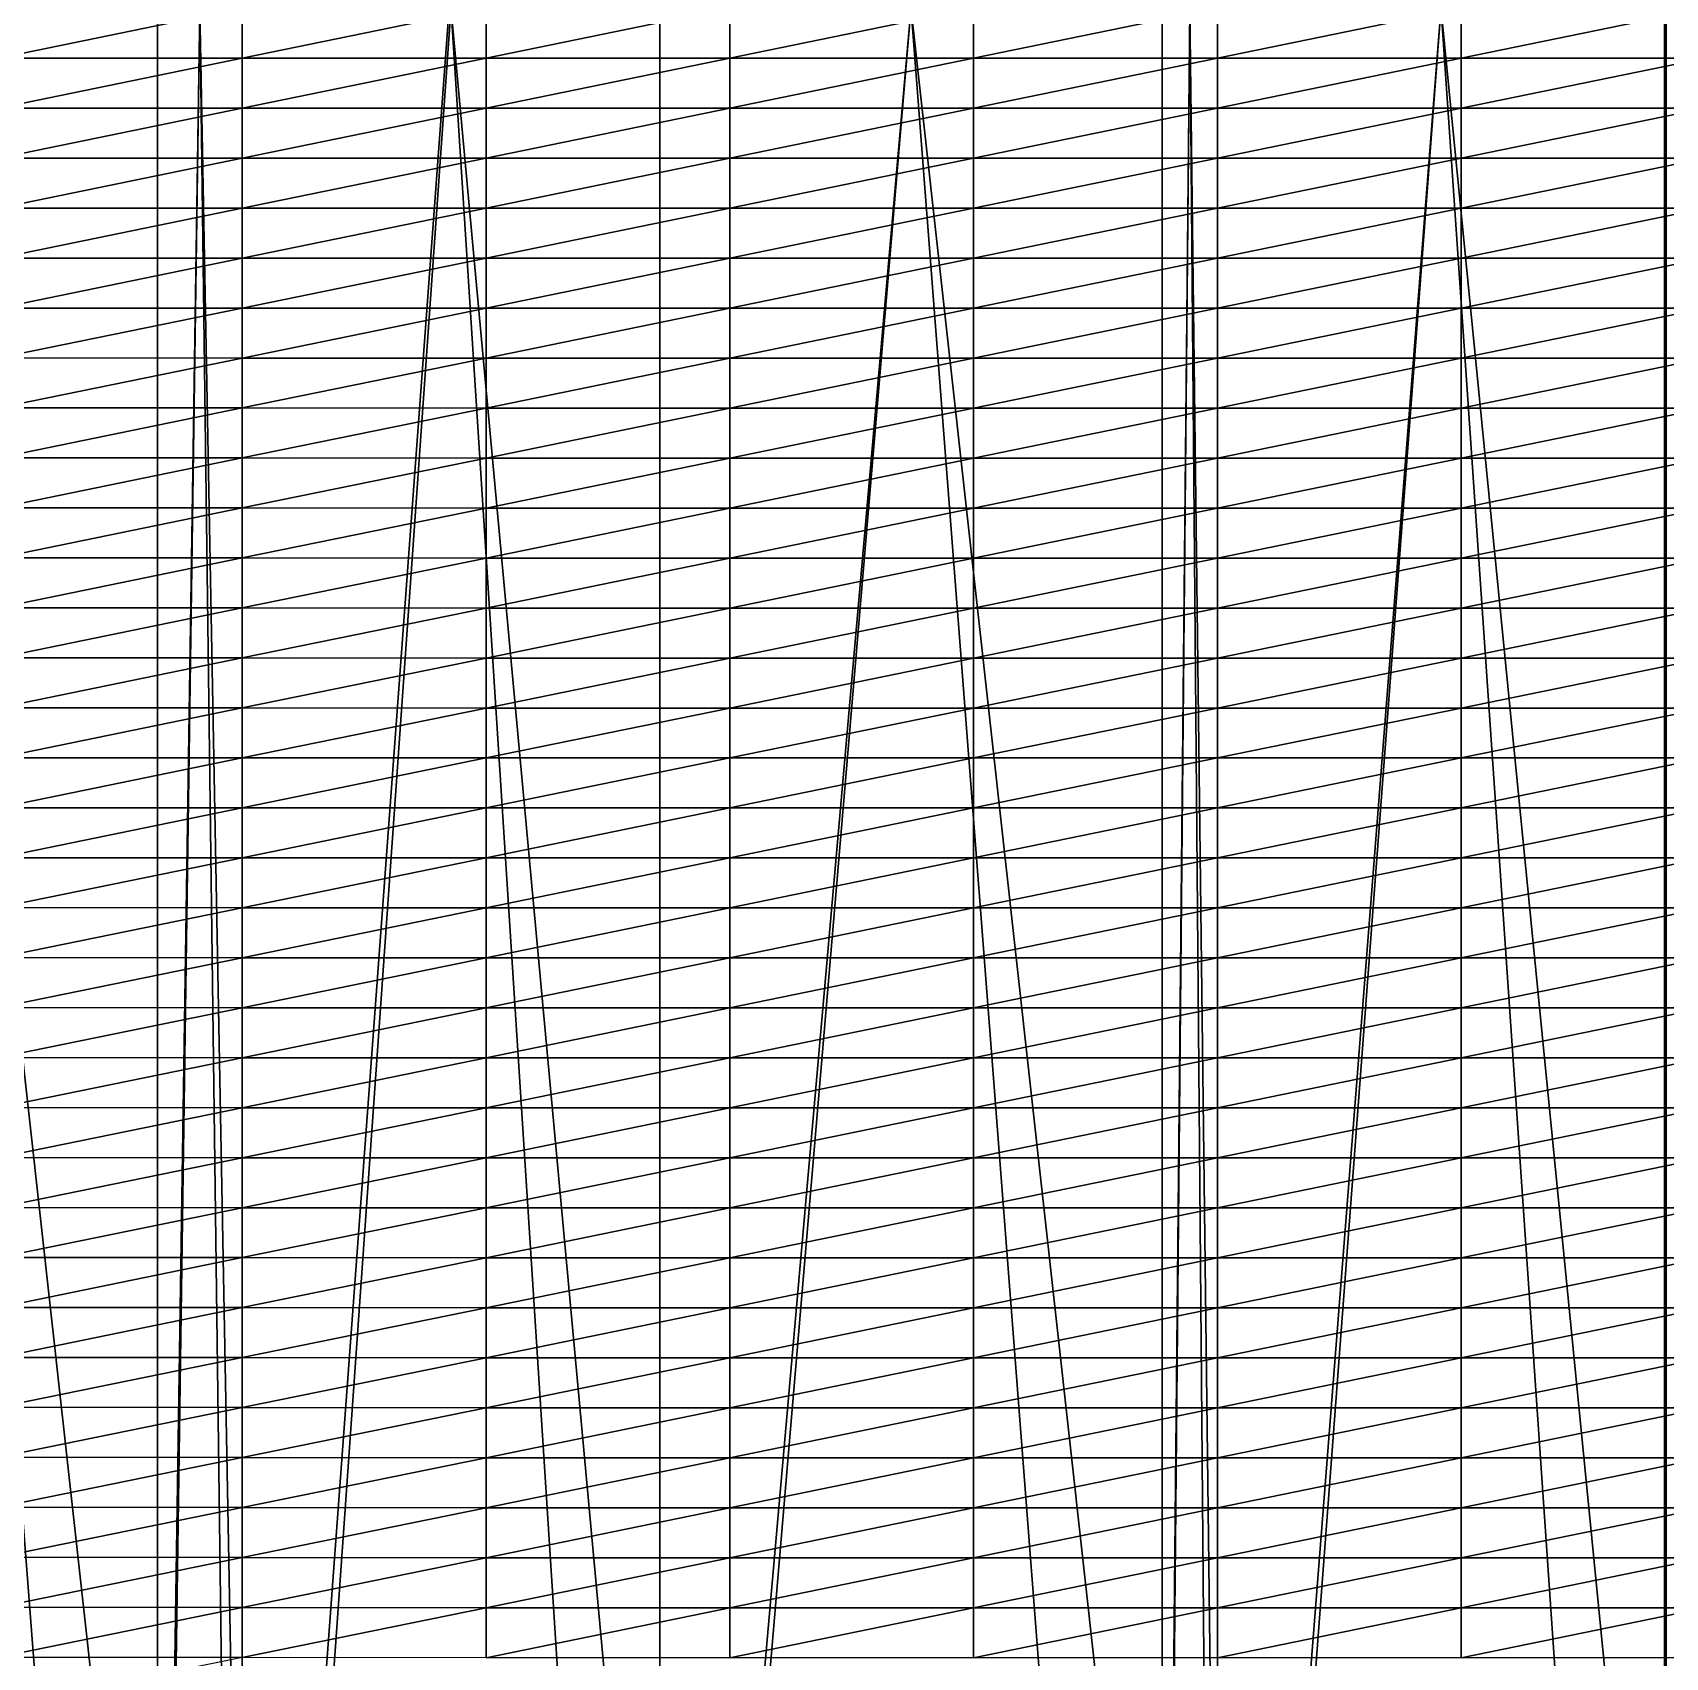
# Model space of a CAD drawing. Header units: metres. Extents: x -3 to 177, y -14 to 14.
# Drawn here: x 75.4 to 82.6, y -7.27 to -0.11 of the extents above; entities that cross this region are included whole.
import ezdxf

# ---------------------------------------------------------------- set-up
doc = ezdxf.new("R2010")
doc.units = ezdxf.units.M
for name, color, linetype, true_color in [('BULKHEAD_04', 7, 'Continuous', 0xdec086), ('DB_4', 7, 'Continuous', 0x99866a), ('HOLD_4', 7, 'Continuous', 0x80bb9a), ('HULL', 7, 'Continuous', 0x528ba5)]:
    doc.layers.add(name, color=color, linetype=linetype, true_color=true_color)

msp = doc.modelspace()

# ---------------------------------------------------------------- linework, layer by layer
at = {"layer": 'BULKHEAD_04'}
for points in [[(82.596, 14.388, 14.5999), (82.596, 12.5622, 0.012), (82.596, -14.388, 14.5999)], [(82.596, 14.388, 14.5999), (82.596, -14.388, 14.5999), (82.604, -14.388, 14.5999)], [(82.596, 14.388, 14.5999), (82.604, -14.388, 14.5999), (82.604, 14.388, 14.5999)], [(82.596, -12.5622, 0.012), (82.596, -14.388, 14.5999), (82.596, 12.5622, 0.012)], [(82.596, -12.5622, 0.012), (82.596, 12.5622, 0.012), (82.604, 12.5622, 0.012)], [(82.596, -12.5622, 0.012), (82.604, 12.5622, 0.012), (82.604, -12.5622, 0.012)]]:
    msp.add_3dface(points, dxfattribs=at)
at = {"layer": 'DB_4'}
for points in [[(73.7369, 14.3607, 1.75), (75.9517, -14.3616, 1.75), (75.9517, 14.3616, 1.75)], [(73.7369, 14.3607, 1.75), (73.7369, -14.3607, 1.75), (75.9517, -14.3616, 1.75)], [(75.9517, 14.3616, 1.75), (76.325, -14.3618, 1.75), (76.325, 14.3618, 1.75)], [(75.9517, 14.3616, 1.75), (75.9517, -14.3616, 1.75), (76.325, -14.3618, 1.75)], [(76.325, 14.3618, 1.75), (78.1665, -14.3623, 1.75), (78.1665, 14.3622, 1.75)], [(76.325, 14.3618, 1.75), (76.325, -14.3618, 1.75), (78.1665, -14.3623, 1.75)], [(78.1665, 14.3622, 1.75), (78.1665, -14.3623, 1.75), (80.3812, -14.3623, 1.75)], [(78.1665, 14.3622, 1.75), (80.3812, -14.3623, 1.75), (80.3812, 14.3622, 1.75)], [(80.3812, 14.3622, 1.75), (80.3812, -14.3623, 1.75), (80.625, -14.3623, 1.75)], [(80.3812, 14.3622, 1.75), (80.625, -14.3623, 1.75), (80.625, 14.3622, 1.75)], [(80.625, 14.3622, 1.75), (80.625, -14.3623, 1.75), (82.596, -14.3623, 1.75)], [(80.625, 14.3622, 1.75), (82.596, -14.3623, 1.75), (82.596, 14.3622, 1.75)], [(82.596, 14.3094, 1.4), (82.596, 14.3622, 1.75), (82.596, -14.3623, 1.75)], [(82.596, 14.053, 0.7), (82.596, 14.3094, 1.4), (82.596, -14.3623, 1.75)], [(82.596, -13.4516, 0.35), (82.596, 12.5632), (82.596, 14.053, 0.7)], [(82.596, -13.4516, 0.35), (82.596, 14.053, 0.7), (82.596, -14.3623, 1.75)], [(76.325, -12.3405), (76.325, 12.3405), (78.1665, 12.5632)], [(76.325, -12.3405), (78.1665, 12.5632), (78.1665, -12.5632)], [(78.1665, -12.5632), (78.1665, 12.5632), (80.3812, 12.5632)], [(78.1665, -12.5632), (80.3812, 12.5632), (80.3812, -12.5632)], [(80.3812, -12.5632), (80.3812, 12.5632), (80.625, 12.5632)], [(80.3812, -12.5632), (80.625, 12.5632), (80.625, -12.5632)], [(80.625, -12.5632), (80.625, 12.5632), (82.596, 12.5632)], [(80.625, -12.5632), (82.596, 12.5632), (82.596, -12.5632)], [(82.596, -13.4516, 0.35), (82.596, -12.5632), (82.596, 12.5632)], [(73.7369, -12.3351), (73.7369, 12.3351), (75.9517, 12.3398)], [(73.7369, -12.3351), (75.9517, 12.3398), (75.9517, -12.3398)], [(75.9517, -12.3398), (75.9517, 12.3398), (76.325, 12.3405)], [(75.9517, -12.3398), (76.325, 12.3405), (76.325, -12.3405)]]:
    msp.add_3dface(points, dxfattribs=at)
at = {"layer": 'HOLD_4'}
for points in [[(73.7369, -13.0567, 1.75), (73.7369, 13.0567, 1.75), (75.9517, 13.0576, 1.75)], [(73.7369, -13.0567, 1.75), (75.9517, 13.0576, 1.75), (75.9517, -13.0576, 1.75)], [(75.9517, -13.0576, 1.75), (75.9517, 13.0576, 1.75), (76.325, 13.0578, 1.75)], [(75.9517, -13.0576, 1.75), (76.325, 13.0578, 1.75), (76.325, -13.0578, 1.75)], [(76.325, -13.0578, 1.75), (76.325, 13.0578, 1.75), (78.1665, 13.0582, 1.75)], [(76.325, -13.0578, 1.75), (78.1665, 13.0582, 1.75), (78.1665, -13.0582, 1.75)], [(78.1665, -13.0582, 1.75), (78.1665, 13.0582, 1.75), (80.3812, 13.0582, 1.75)], [(78.1665, -13.0582, 1.75), (80.3812, 13.0582, 1.75), (80.3812, -13.0582, 1.75)], [(80.3812, -13.0582, 1.75), (80.3812, 13.0582, 1.75), (80.625, 13.0582, 1.75)], [(80.3812, -13.0582, 1.75), (80.625, 13.0582, 1.75), (80.625, -13.0582, 1.75)], [(80.625, -13.0582, 1.75), (80.625, 13.0582, 1.75), (82.596, 13.0582, 1.75)], [(80.625, -13.0582, 1.75), (82.596, 13.0582, 1.75), (82.596, -13.0582, 1.75)], [(82.596, 13.096, 8), (82.596, 9.996, 12.6718), (82.596, -9.996, 14.6)], [(82.596, -13.096, 5.75), (82.596, 13.0582, 1.75), (82.596, 13.096, 8)], [(82.596, 13.096, 8), (82.596, -9.996, 14.6), (82.596, -9.996, 12.6718)], [(82.596, -9.996, 12.6718), (82.596, -13.096, 5.75), (82.596, 13.096, 8)], [(82.596, -13.096, 3.0001), (82.596, -13.0582, 1.75), (82.596, 13.0582, 1.75)], [(82.596, -13.096, 5.75), (82.596, -13.096, 3.0001), (82.596, 13.0582, 1.75)], [(73.7369, 9.996, 14.6), (73.7369, -9.996, 14.6), (75.9517, -9.996, 14.6)], [(73.7369, 9.996, 14.6), (75.9517, -9.996, 14.6), (75.9517, 9.996, 14.6)], [(75.9517, 9.996, 14.6), (75.9517, -9.996, 14.6), (76.325, -9.996, 14.6)], [(75.9517, 9.996, 14.6), (76.325, -9.996, 14.6), (76.325, 9.996, 14.6)], [(76.325, 9.996, 14.6), (76.325, -9.996, 14.6), (78.1665, -9.996, 14.6)], [(76.325, 9.996, 14.6), (78.1665, -9.996, 14.6), (78.1665, 9.996, 14.6)], [(78.1665, 9.996, 14.6), (78.1665, -9.996, 14.6), (80.3812, -9.996, 14.6)], [(78.1665, 9.996, 14.6), (80.3812, -9.996, 14.6), (80.3812, 9.996, 14.6)], [(80.3812, 9.996, 14.6), (80.3812, -9.996, 14.6), (80.625, -9.996, 14.6)], [(80.3812, 9.996, 14.6), (80.625, -9.996, 14.6), (80.625, 9.996, 14.6)], [(80.625, 9.996, 14.6), (80.625, -9.996, 14.6), (82.596, -9.996, 14.6)], [(80.625, 9.996, 14.6), (82.596, -9.996, 14.6), (82.596, 9.996, 14.6)], [(82.596, 9.996, 12.6718), (82.596, 9.996, 14.6), (82.596, -9.996, 14.6)]]:
    msp.add_3dface(points, dxfattribs=at)
at = {"layer": 'HULL'}
for points in [[(75.25, -0.2203), (75.25, 0), (76.325, 0)], [(75.25, -0.2203), (76.325, 0), (76.325, -0.2204)], [(76.325, -0.2204), (76.325, 0), (77.4, 0)], [(76.325, -0.2204), (77.4, 0), (77.4, -0.2204)], [(77.4, -0.2204), (77.4, 0), (78.475, 0)], [(77.4, -0.2204), (78.475, 0), (78.475, -0.2204)], [(78.475, -0.2204), (78.475, 0), (79.55, 0)], [(78.475, -0.2204), (79.55, 0), (79.55, -0.2204)], [(79.55, -0.2204), (79.55, 0), (80.625, 0)], [(79.55, -0.2204), (80.625, 0), (80.625, -0.2204)], [(80.625, -0.2204), (80.625, 0), (81.7, 0)], [(80.625, -0.2204), (81.7, 0), (81.7, -0.2204)], [(81.7, -0.2204), (81.7, 0), (82.775, 0)], [(81.7, -0.2204), (82.775, 0), (82.775, -0.2204)], [(75.25, -0.4407), (75.25, -0.2203), (76.325, -0.2204)], [(75.25, -0.4407), (76.325, -0.2204), (76.325, -0.4407)], [(76.325, -0.4407), (76.325, -0.2204), (77.4, -0.2204)], [(76.325, -0.4407), (77.4, -0.2204), (77.4, -0.4408)], [(77.4, -0.4408), (77.4, -0.2204), (78.475, -0.2204)], [(77.4, -0.4408), (78.475, -0.2204), (78.475, -0.4408)], [(78.475, -0.4408), (78.475, -0.2204), (79.55, -0.2204)], [(78.475, -0.4408), (79.55, -0.2204), (79.55, -0.4408)], [(79.55, -0.4408), (79.55, -0.2204), (80.625, -0.2204)], [(79.55, -0.4408), (80.625, -0.2204), (80.625, -0.4408)], [(80.625, -0.4408), (80.625, -0.2204), (81.7, -0.2204)], [(80.625, -0.4408), (81.7, -0.2204), (81.7, -0.4408)], [(81.7, -0.4408), (81.7, -0.2204), (82.775, -0.2204)], [(81.7, -0.4408), (82.775, -0.2204), (82.775, -0.4408)], [(75.25, -0.661), (75.25, -0.4407), (76.325, -0.4407)], [(75.25, -0.661), (76.325, -0.4407), (76.325, -0.6611)], [(76.325, -0.6611), (76.325, -0.4407), (77.4, -0.4408)], [(76.325, -0.6611), (77.4, -0.4408), (77.4, -0.6612)], [(77.4, -0.6612), (77.4, -0.4408), (78.475, -0.4408)], [(77.4, -0.6612), (78.475, -0.4408), (78.475, -0.6612)], [(78.475, -0.6612), (78.475, -0.4408), (79.55, -0.4408)], [(78.475, -0.6612), (79.55, -0.4408), (79.55, -0.6612)], [(79.55, -0.6612), (79.55, -0.4408), (80.625, -0.4408)], [(79.55, -0.6612), (80.625, -0.4408), (80.625, -0.6612)], [(80.625, -0.6612), (80.625, -0.4408), (81.7, -0.4408)], [(80.625, -0.6612), (81.7, -0.4408), (81.7, -0.6612)], [(81.7, -0.6612), (81.7, -0.4408), (82.775, -0.4408)], [(81.7, -0.6612), (82.775, -0.4408), (82.775, -0.6612)], [(75.25, -0.8813), (75.25, -0.661), (76.325, -0.6611)], [(75.25, -0.8813), (76.325, -0.6611), (76.325, -0.8815)], [(76.325, -0.8815), (76.325, -0.6611), (77.4, -0.6612)], [(76.325, -0.8815), (77.4, -0.6612), (77.4, -0.8816)], [(77.4, -0.8816), (77.4, -0.6612), (78.475, -0.6612)], [(77.4, -0.8816), (78.475, -0.6612), (78.475, -0.8816)], [(78.475, -0.8816), (78.475, -0.6612), (79.55, -0.6612)], [(78.475, -0.8816), (79.55, -0.6612), (79.55, -0.8816)], [(79.55, -0.8816), (79.55, -0.6612), (80.625, -0.6612)], [(79.55, -0.8816), (80.625, -0.6612), (80.625, -0.8816)], [(80.625, -0.8816), (80.625, -0.6612), (81.7, -0.6612)], [(80.625, -0.8816), (81.7, -0.6612), (81.7, -0.8816)], [(81.7, -0.8816), (81.7, -0.6612), (82.775, -0.6612)], [(81.7, -0.8816), (82.775, -0.6612), (82.775, -0.8816)], [(75.25, -1.1016), (75.25, -0.8813), (76.325, -0.8815)], [(75.25, -1.1016), (76.325, -0.8815), (76.325, -1.1018)], [(76.325, -1.1018), (76.325, -0.8815), (77.4, -0.8816)], [(76.325, -1.1018), (77.4, -0.8816), (77.4, -1.102)], [(77.4, -1.102), (77.4, -0.8816), (78.475, -0.8816)], [(77.4, -1.102), (78.475, -0.8816), (78.475, -1.102)], [(78.475, -1.102), (78.475, -0.8816), (79.55, -0.8816)], [(78.475, -1.102), (79.55, -0.8816), (79.55, -1.102)], [(79.55, -1.102), (79.55, -0.8816), (80.625, -0.8816)], [(79.55, -1.102), (80.625, -0.8816), (80.625, -1.102)], [(80.625, -1.102), (80.625, -0.8816), (81.7, -0.8816)], [(80.625, -1.102), (81.7, -0.8816), (81.7, -1.102)], [(81.7, -1.102), (81.7, -0.8816), (82.775, -0.8816)], [(81.7, -1.102), (82.775, -0.8816), (82.775, -1.102)], [(75.25, -1.322), (75.25, -1.1016), (76.325, -1.1018)], [(75.25, -1.322), (76.325, -1.1018), (76.325, -1.3222)], [(76.325, -1.3222), (76.325, -1.1018), (77.4, -1.102)], [(76.325, -1.3222), (77.4, -1.102), (77.4, -1.3224)], [(77.4, -1.3224), (77.4, -1.102), (78.475, -1.102)], [(77.4, -1.3224), (78.475, -1.102), (78.475, -1.3224)], [(78.475, -1.3224), (78.475, -1.102), (79.55, -1.102)], [(78.475, -1.3224), (79.55, -1.102), (79.55, -1.3224)], [(79.55, -1.3224), (79.55, -1.102), (80.625, -1.102)], [(79.55, -1.3224), (80.625, -1.102), (80.625, -1.3224)], [(80.625, -1.3224), (80.625, -1.102), (81.7, -1.102)], [(80.625, -1.3224), (81.7, -1.102), (81.7, -1.3224)], [(81.7, -1.3224), (81.7, -1.102), (82.775, -1.102)], [(81.7, -1.3224), (82.775, -1.102), (82.775, -1.3224)], [(75.25, -1.5423), (75.25, -1.322), (76.325, -1.3222)], [(75.25, -1.5423), (76.325, -1.3222), (76.325, -1.5426)], [(76.325, -1.5426), (76.325, -1.3222), (77.4, -1.3224)], [(76.325, -1.5426), (77.4, -1.3224), (77.4, -1.5428)], [(77.4, -1.5428), (77.4, -1.3224), (78.475, -1.3224)], [(77.4, -1.5428), (78.475, -1.3224), (78.475, -1.5428)], [(78.475, -1.5428), (78.475, -1.3224), (79.55, -1.3224)], [(78.475, -1.5428), (79.55, -1.3224), (79.55, -1.5428)], [(79.55, -1.5428), (79.55, -1.3224), (80.625, -1.3224)], [(79.55, -1.5428), (80.625, -1.3224), (80.625, -1.5428)], [(80.625, -1.5428), (80.625, -1.3224), (81.7, -1.3224)], [(80.625, -1.5428), (81.7, -1.3224), (81.7, -1.5428)], [(81.7, -1.5428), (81.7, -1.3224), (82.775, -1.3224)], [(81.7, -1.5428), (82.775, -1.3224), (82.775, -1.5428)], [(75.25, -1.7626), (75.25, -1.5423), (76.325, -1.5426)], [(75.25, -1.7626), (76.325, -1.5426), (76.325, -1.7629)], [(76.325, -1.7629), (76.325, -1.5426), (77.4, -1.5428)], [(76.325, -1.7629), (77.4, -1.5428), (77.4, -1.7633)], [(77.4, -1.7633), (77.4, -1.5428), (78.475, -1.5428)], [(77.4, -1.7633), (78.475, -1.5428), (78.475, -1.7633)], [(78.475, -1.7633), (78.475, -1.5428), (79.55, -1.5428)], [(78.475, -1.7633), (79.55, -1.5428), (79.55, -1.7633)], [(79.55, -1.7633), (79.55, -1.5428), (80.625, -1.5428)], [(79.55, -1.7633), (80.625, -1.5428), (80.625, -1.7633)], [(80.625, -1.7633), (80.625, -1.5428), (81.7, -1.5428)], [(80.625, -1.7633), (81.7, -1.5428), (81.7, -1.7633)], [(81.7, -1.7633), (81.7, -1.5428), (82.775, -1.5428)], [(81.7, -1.7633), (82.775, -1.5428), (82.775, -1.7633)], [(75.25, -1.9829), (75.25, -1.7626), (76.325, -1.7629)], [(75.25, -1.9829), (76.325, -1.7629), (76.325, -1.9833)], [(76.325, -1.9833), (76.325, -1.7629), (77.4, -1.7633)], [(76.325, -1.9833), (77.4, -1.7633), (77.4, -1.9837)], [(77.4, -1.9837), (77.4, -1.7633), (78.475, -1.7633)], [(77.4, -1.9837), (78.475, -1.7633), (78.475, -1.9837)], [(78.475, -1.9837), (78.475, -1.7633), (79.55, -1.7633)], [(78.475, -1.9837), (79.55, -1.7633), (79.55, -1.9837)], [(79.55, -1.9837), (79.55, -1.7633), (80.625, -1.7633)], [(79.55, -1.9837), (80.625, -1.7633), (80.625, -1.9837)], [(80.625, -1.9837), (80.625, -1.7633), (81.7, -1.7633)], [(80.625, -1.9837), (81.7, -1.7633), (81.7, -1.9837)], [(81.7, -1.9837), (81.7, -1.7633), (82.775, -1.7633)], [(81.7, -1.9837), (82.775, -1.7633), (82.775, -1.9837)], [(75.25, -2.2033), (75.25, -1.9829), (76.325, -1.9833)], [(75.25, -2.2033), (76.325, -1.9833), (76.325, -2.2037)], [(76.325, -2.2037), (76.325, -1.9833), (77.4, -1.9837)], [(76.325, -2.2037), (77.4, -1.9837), (77.4, -2.2041)], [(77.4, -2.2041), (77.4, -1.9837), (78.475, -1.9837)], [(77.4, -2.2041), (78.475, -1.9837), (78.475, -2.2041)], [(78.475, -2.2041), (78.475, -1.9837), (79.55, -1.9837)], [(78.475, -2.2041), (79.55, -1.9837), (79.55, -2.2041)], [(79.55, -2.2041), (79.55, -1.9837), (80.625, -1.9837)], [(79.55, -2.2041), (80.625, -1.9837), (80.625, -2.2041)], [(80.625, -2.2041), (80.625, -1.9837), (81.7, -1.9837)], [(80.625, -2.2041), (81.7, -1.9837), (81.7, -2.2041)], [(81.7, -2.2041), (81.7, -1.9837), (82.775, -1.9837)], [(81.7, -2.2041), (82.775, -1.9837), (82.775, -2.2041)], [(75.25, -2.4236), (75.25, -2.2033), (76.325, -2.2037)], [(75.25, -2.4236), (76.325, -2.2037), (76.325, -2.424)], [(76.325, -2.424), (76.325, -2.2037), (77.4, -2.2041)], [(76.325, -2.424), (77.4, -2.2041), (77.4, -2.4245)], [(77.4, -2.4245), (77.4, -2.2041), (78.475, -2.2041)], [(77.4, -2.4245), (78.475, -2.2041), (78.475, -2.4245)], [(78.475, -2.4245), (78.475, -2.2041), (79.55, -2.2041)], [(78.475, -2.4245), (79.55, -2.2041), (79.55, -2.4245)], [(79.55, -2.4245), (79.55, -2.2041), (80.625, -2.2041)], [(79.55, -2.4245), (80.625, -2.2041), (80.625, -2.4245)], [(80.625, -2.4245), (80.625, -2.2041), (81.7, -2.2041)], [(80.625, -2.4245), (81.7, -2.2041), (81.7, -2.4245)], [(81.7, -2.4245), (81.7, -2.2041), (82.775, -2.2041)], [(81.7, -2.4245), (82.775, -2.2041), (82.775, -2.4245)], [(75.25, -2.6439), (75.25, -2.4236), (76.325, -2.424)], [(75.25, -2.6439), (76.325, -2.424), (76.325, -2.6444)], [(76.325, -2.6444), (76.325, -2.424), (77.4, -2.4245)], [(76.325, -2.6444), (77.4, -2.4245), (77.4, -2.6449)], [(77.4, -2.6449), (77.4, -2.4245), (78.475, -2.4245)], [(77.4, -2.6449), (78.475, -2.4245), (78.475, -2.6449)], [(78.475, -2.6449), (78.475, -2.4245), (79.55, -2.4245)], [(78.475, -2.6449), (79.55, -2.4245), (79.55, -2.6449)], [(79.55, -2.6449), (79.55, -2.4245), (80.625, -2.4245)], [(79.55, -2.6449), (80.625, -2.4245), (80.625, -2.6449)], [(80.625, -2.6449), (80.625, -2.4245), (81.7, -2.4245)], [(80.625, -2.6449), (81.7, -2.4245), (81.7, -2.6449)], [(81.7, -2.6449), (81.7, -2.4245), (82.775, -2.4245)], [(81.7, -2.6449), (82.775, -2.4245), (82.775, -2.6449)], [(75.25, -2.8642), (75.25, -2.6439), (76.325, -2.6444)], [(75.25, -2.8642), (76.325, -2.6444), (76.325, -2.8648)], [(76.325, -2.8648), (76.325, -2.6444), (77.4, -2.6449)], [(76.325, -2.8648), (77.4, -2.6449), (77.4, -2.8653)], [(77.4, -2.8653), (77.4, -2.6449), (78.475, -2.6449)], [(77.4, -2.8653), (78.475, -2.6449), (78.475, -2.8653)], [(78.475, -2.8653), (78.475, -2.6449), (79.55, -2.6449)], [(78.475, -2.8653), (79.55, -2.6449), (79.55, -2.8653)], [(79.55, -2.8653), (79.55, -2.6449), (80.625, -2.6449)], [(79.55, -2.8653), (80.625, -2.6449), (80.625, -2.8653)], [(80.625, -2.8653), (80.625, -2.6449), (81.7, -2.6449)], [(80.625, -2.8653), (81.7, -2.6449), (81.7, -2.8653)], [(81.7, -2.8653), (81.7, -2.6449), (82.775, -2.6449)], [(81.7, -2.8653), (82.775, -2.6449), (82.775, -2.8653)], [(75.25, -3.0846), (75.25, -2.8642), (76.325, -2.8648)], [(75.25, -3.0846), (76.325, -2.8648), (76.325, -3.0851)], [(76.325, -3.0851), (76.325, -2.8648), (77.4, -2.8653)], [(76.325, -3.0851), (77.4, -2.8653), (77.4, -3.0857)], [(77.4, -3.0857), (77.4, -2.8653), (78.475, -2.8653)], [(77.4, -3.0857), (78.475, -2.8653), (78.475, -3.0857)], [(78.475, -3.0857), (78.475, -2.8653), (79.55, -2.8653)], [(78.475, -3.0857), (79.55, -2.8653), (79.55, -3.0857)], [(79.55, -3.0857), (79.55, -2.8653), (80.625, -2.8653)], [(79.55, -3.0857), (80.625, -2.8653), (80.625, -3.0857)], [(80.625, -3.0857), (80.625, -2.8653), (81.7, -2.8653)], [(80.625, -3.0857), (81.7, -2.8653), (81.7, -3.0857)], [(81.7, -3.0857), (81.7, -2.8653), (82.775, -2.8653)], [(81.7, -3.0857), (82.775, -2.8653), (82.775, -3.0857)], [(75.25, -3.3049), (75.25, -3.0846), (76.325, -3.0851)], [(75.25, -3.3049), (76.325, -3.0851), (76.325, -3.3055)], [(76.325, -3.3055), (76.325, -3.0851), (77.4, -3.0857)], [(76.325, -3.3055), (77.4, -3.0857), (77.4, -3.3061)], [(77.4, -3.3061), (77.4, -3.0857), (78.475, -3.0857)], [(77.4, -3.3061), (78.475, -3.0857), (78.475, -3.3061)], [(78.475, -3.3061), (78.475, -3.0857), (79.55, -3.0857)], [(78.475, -3.3061), (79.55, -3.0857), (79.55, -3.3061)], [(79.55, -3.3061), (79.55, -3.0857), (80.625, -3.0857)], [(79.55, -3.3061), (80.625, -3.0857), (80.625, -3.3061)], [(80.625, -3.3061), (80.625, -3.0857), (81.7, -3.0857)], [(80.625, -3.3061), (81.7, -3.0857), (81.7, -3.3061)], [(81.7, -3.3061), (81.7, -3.0857), (82.775, -3.0857)], [(81.7, -3.3061), (82.775, -3.0857), (82.775, -3.3061)], [(75.25, -3.5252), (75.25, -3.3049), (76.325, -3.3055)], [(75.25, -3.5252), (76.325, -3.3055), (76.325, -3.5259)], [(76.325, -3.5259), (76.325, -3.3055), (77.4, -3.3061)], [(76.325, -3.5259), (77.4, -3.3061), (77.4, -3.5265)], [(77.4, -3.5265), (77.4, -3.3061), (78.475, -3.3061)], [(77.4, -3.5265), (78.475, -3.3061), (78.475, -3.5265)], [(78.475, -3.5265), (78.475, -3.3061), (79.55, -3.3061)], [(78.475, -3.5265), (79.55, -3.3061), (79.55, -3.5265)], [(79.55, -3.5265), (79.55, -3.3061), (80.625, -3.3061)], [(79.55, -3.5265), (80.625, -3.3061), (80.625, -3.5265)], [(80.625, -3.5265), (80.625, -3.3061), (81.7, -3.3061)], [(80.625, -3.5265), (81.7, -3.3061), (81.7, -3.5265)], [(81.7, -3.5265), (81.7, -3.3061), (82.775, -3.3061)], [(81.7, -3.5265), (82.775, -3.3061), (82.775, -3.5265)], [(75.25, -3.7456), (75.25, -3.5252), (76.325, -3.5259)], [(75.25, -3.7456), (76.325, -3.5259), (76.325, -3.7462)], [(76.325, -3.7462), (76.325, -3.5259), (77.4, -3.5265)], [(76.325, -3.7462), (77.4, -3.5265), (77.4, -3.7469)], [(77.4, -3.7469), (77.4, -3.5265), (78.475, -3.5265)], [(77.4, -3.7469), (78.475, -3.5265), (78.475, -3.7469)], [(78.475, -3.7469), (78.475, -3.5265), (79.55, -3.5265)], [(78.475, -3.7469), (79.55, -3.5265), (79.55, -3.7469)], [(79.55, -3.7469), (79.55, -3.5265), (80.625, -3.5265)], [(79.55, -3.7469), (80.625, -3.5265), (80.625, -3.7469)], [(80.625, -3.7469), (80.625, -3.5265), (81.7, -3.5265)], [(80.625, -3.7469), (81.7, -3.5265), (81.7, -3.7469)], [(81.7, -3.7469), (81.7, -3.5265), (82.775, -3.5265)], [(81.7, -3.7469), (82.775, -3.5265), (82.775, -3.7469)], [(75.25, -3.9659), (75.25, -3.7456), (76.325, -3.7462)], [(75.25, -3.9659), (76.325, -3.7462), (76.325, -3.9666)], [(76.325, -3.9666), (76.325, -3.7462), (77.4, -3.7469)], [(76.325, -3.9666), (77.4, -3.7469), (77.4, -3.9673)], [(77.4, -3.9673), (77.4, -3.7469), (78.475, -3.7469)], [(77.4, -3.9673), (78.475, -3.7469), (78.475, -3.9673)], [(78.475, -3.9673), (78.475, -3.7469), (79.55, -3.7469)], [(78.475, -3.9673), (79.55, -3.7469), (79.55, -3.9673)], [(79.55, -3.9673), (79.55, -3.7469), (80.625, -3.7469)], [(79.55, -3.9673), (80.625, -3.7469), (80.625, -3.9673)], [(80.625, -3.9673), (80.625, -3.7469), (81.7, -3.7469)], [(80.625, -3.9673), (81.7, -3.7469), (81.7, -3.9673)], [(81.7, -3.9673), (81.7, -3.7469), (82.775, -3.7469)], [(81.7, -3.9673), (82.775, -3.7469), (82.775, -3.9673)], [(75.25, -4.1862), (75.25, -3.9659), (76.325, -3.9666)], [(75.25, -4.1862), (76.325, -3.9666), (76.325, -4.187)], [(76.325, -4.187), (76.325, -3.9666), (77.4, -3.9673)], [(76.325, -4.187), (77.4, -3.9673), (77.4, -4.1877)], [(77.4, -4.1877), (77.4, -3.9673), (78.475, -3.9673)], [(77.4, -4.1877), (78.475, -3.9673), (78.475, -4.1877)], [(78.475, -4.1877), (78.475, -3.9673), (79.55, -3.9673)], [(78.475, -4.1877), (79.55, -3.9673), (79.55, -4.1877)], [(79.55, -4.1877), (79.55, -3.9673), (80.625, -3.9673)], [(79.55, -4.1877), (80.625, -3.9673), (80.625, -4.1877)], [(80.625, -4.1877), (80.625, -3.9673), (81.7, -3.9673)], [(80.625, -4.1877), (81.7, -3.9673), (81.7, -4.1877)], [(81.7, -4.1877), (81.7, -3.9673), (82.775, -3.9673)], [(81.7, -4.1877), (82.775, -3.9673), (82.775, -4.1877)], [(75.25, -4.4065), (75.25, -4.1862), (76.325, -4.187)], [(75.25, -4.4065), (76.325, -4.187), (76.325, -4.4073)], [(76.325, -4.4073), (76.325, -4.187), (77.4, -4.1877)], [(76.325, -4.4073), (77.4, -4.1877), (77.4, -4.4081)], [(77.4, -4.4081), (77.4, -4.1877), (78.475, -4.1877)], [(77.4, -4.4081), (78.475, -4.1877), (78.475, -4.4081)], [(78.475, -4.4081), (78.475, -4.1877), (79.55, -4.1877)], [(78.475, -4.4081), (79.55, -4.1877), (79.55, -4.4081)], [(79.55, -4.4081), (79.55, -4.1877), (80.625, -4.1877)], [(79.55, -4.4081), (80.625, -4.1877), (80.625, -4.4081)], [(80.625, -4.4081), (80.625, -4.1877), (81.7, -4.1877)], [(80.625, -4.4081), (81.7, -4.1877), (81.7, -4.4081)], [(81.7, -4.4081), (81.7, -4.1877), (82.775, -4.1877)], [(81.7, -4.4081), (82.775, -4.1877), (82.775, -4.4081)], [(75.25, -4.6269), (75.25, -4.4065), (76.325, -4.4073)], [(75.25, -4.6269), (76.325, -4.4073), (76.325, -4.6277)], [(76.325, -4.6277), (76.325, -4.4073), (77.4, -4.4081)], [(76.325, -4.6277), (77.4, -4.4081), (77.4, -4.6285)], [(77.4, -4.6285), (77.4, -4.4081), (78.475, -4.4081)], [(77.4, -4.6285), (78.475, -4.4081), (78.475, -4.6285)], [(78.475, -4.6285), (78.475, -4.4081), (79.55, -4.4081)], [(78.475, -4.6285), (79.55, -4.4081), (79.55, -4.6285)], [(79.55, -4.6285), (79.55, -4.4081), (80.625, -4.4081)], [(79.55, -4.6285), (80.625, -4.4081), (80.625, -4.6285)], [(80.625, -4.6285), (80.625, -4.4081), (81.7, -4.4081)], [(80.625, -4.6285), (81.7, -4.4081), (81.7, -4.6285)], [(81.7, -4.6285), (81.7, -4.4081), (82.775, -4.4081)], [(81.7, -4.6285), (82.775, -4.4081), (82.775, -4.6285)], [(75.25, -4.8472), (75.25, -4.6269), (76.325, -4.6277)], [(75.25, -4.8472), (76.325, -4.6277), (76.325, -4.8481)], [(76.325, -4.8481), (76.325, -4.6277), (77.4, -4.6285)], [(76.325, -4.8481), (77.4, -4.6285), (77.4, -4.8489)], [(77.4, -4.8489), (77.4, -4.6285), (78.475, -4.6285)], [(77.4, -4.8489), (78.475, -4.6285), (78.475, -4.8489)], [(78.475, -4.8489), (78.475, -4.6285), (79.55, -4.6285)], [(78.475, -4.8489), (79.55, -4.6285), (79.55, -4.8489)], [(79.55, -4.8489), (79.55, -4.6285), (80.625, -4.6285)], [(79.55, -4.8489), (80.625, -4.6285), (80.625, -4.8489)], [(80.625, -4.8489), (80.625, -4.6285), (81.7, -4.6285)], [(80.625, -4.8489), (81.7, -4.6285), (81.7, -4.8489)], [(81.7, -4.8489), (81.7, -4.6285), (82.775, -4.6285)], [(81.7, -4.8489), (82.775, -4.6285), (82.775, -4.8489)], [(75.25, -5.0675), (75.25, -4.8472), (76.325, -4.8481)], [(75.25, -5.0675), (76.325, -4.8481), (76.325, -5.0684)], [(76.325, -5.0684), (76.325, -4.8481), (77.4, -4.8489)], [(76.325, -5.0684), (77.4, -4.8489), (77.4, -5.0694)], [(77.4, -5.0694), (77.4, -4.8489), (78.475, -4.8489)], [(77.4, -5.0694), (78.475, -4.8489), (78.475, -5.0694)], [(78.475, -5.0694), (78.475, -4.8489), (79.55, -4.8489)], [(78.475, -5.0694), (79.55, -4.8489), (79.55, -5.0694)], [(79.55, -5.0694), (79.55, -4.8489), (80.625, -4.8489)], [(79.55, -5.0694), (80.625, -4.8489), (80.625, -5.0694)], [(80.625, -5.0694), (80.625, -4.8489), (81.7, -4.8489)], [(80.625, -5.0694), (81.7, -4.8489), (81.7, -5.0694)], [(81.7, -5.0694), (81.7, -4.8489), (82.775, -4.8489)], [(81.7, -5.0694), (82.775, -4.8489), (82.775, -5.0694)], [(75.25, -5.2878), (75.25, -5.0675), (76.325, -5.0684)], [(75.25, -5.2878), (76.325, -5.0684), (76.325, -5.2888)], [(76.325, -5.2888), (76.325, -5.0684), (77.4, -5.0694)], [(76.325, -5.2888), (77.4, -5.0694), (77.4, -5.2898)], [(77.4, -5.2898), (77.4, -5.0694), (78.475, -5.0694)], [(77.4, -5.2898), (78.475, -5.0694), (78.475, -5.2898)], [(78.475, -5.2898), (78.475, -5.0694), (79.55, -5.0694)], [(78.475, -5.2898), (79.55, -5.0694), (79.55, -5.2898)], [(79.55, -5.2898), (79.55, -5.0694), (80.625, -5.0694)], [(79.55, -5.2898), (80.625, -5.0694), (80.625, -5.2898)], [(80.625, -5.2898), (80.625, -5.0694), (81.7, -5.0694)], [(80.625, -5.2898), (81.7, -5.0694), (81.7, -5.2898)], [(81.7, -5.2898), (81.7, -5.0694), (82.775, -5.0694)], [(81.7, -5.2898), (82.775, -5.0694), (82.775, -5.2898)], [(75.25, -5.5082), (75.25, -5.2878), (76.325, -5.2888)], [(75.25, -5.5082), (76.325, -5.2888), (76.325, -5.5092)], [(76.325, -5.5092), (76.325, -5.2888), (77.4, -5.2898)], [(76.325, -5.5092), (77.4, -5.2898), (77.4, -5.5102)], [(77.4, -5.5102), (77.4, -5.2898), (78.475, -5.2898)], [(77.4, -5.5102), (78.475, -5.2898), (78.475, -5.5102)], [(78.475, -5.5102), (78.475, -5.2898), (79.55, -5.2898)], [(78.475, -5.5102), (79.55, -5.2898), (79.55, -5.5102)], [(79.55, -5.5102), (79.55, -5.2898), (80.625, -5.2898)], [(79.55, -5.5102), (80.625, -5.2898), (80.625, -5.5102)], [(80.625, -5.5102), (80.625, -5.2898), (81.7, -5.2898)], [(80.625, -5.5102), (81.7, -5.2898), (81.7, -5.5102)], [(81.7, -5.5102), (81.7, -5.2898), (82.775, -5.2898)], [(81.7, -5.5102), (82.775, -5.2898), (82.775, -5.5102)], [(75.25, -5.7285), (75.25, -5.5082), (76.325, -5.5092)], [(75.25, -5.7285), (76.325, -5.5092), (76.325, -5.7295)], [(76.325, -5.7295), (76.325, -5.5092), (77.4, -5.5102)], [(76.325, -5.7295), (77.4, -5.5102), (77.4, -5.7306)], [(77.4, -5.7306), (77.4, -5.5102), (78.475, -5.5102)], [(77.4, -5.7306), (78.475, -5.5102), (78.475, -5.7306)], [(78.475, -5.7306), (78.475, -5.5102), (79.55, -5.5102)], [(78.475, -5.7306), (79.55, -5.5102), (79.55, -5.7306)], [(79.55, -5.7306), (79.55, -5.5102), (80.625, -5.5102)], [(79.55, -5.7306), (80.625, -5.5102), (80.625, -5.7306)], [(80.625, -5.7306), (80.625, -5.5102), (81.7, -5.5102)], [(80.625, -5.7306), (81.7, -5.5102), (81.7, -5.7306)], [(81.7, -5.7306), (81.7, -5.5102), (82.775, -5.5102)], [(81.7, -5.7306), (82.775, -5.5102), (82.775, -5.7306)], [(75.25, -5.9488), (75.25, -5.7285), (76.325, -5.7295)], [(75.25, -5.9488), (76.325, -5.7295), (76.325, -5.9499)], [(76.325, -5.9499), (76.325, -5.7295), (77.4, -5.7306)], [(76.325, -5.9499), (77.4, -5.7306), (77.4, -5.951)], [(77.4, -5.951), (77.4, -5.7306), (78.475, -5.7306)], [(77.4, -5.951), (78.475, -5.7306), (78.475, -5.951)], [(78.475, -5.951), (78.475, -5.7306), (79.55, -5.7306)], [(78.475, -5.951), (79.55, -5.7306), (79.55, -5.951)], [(79.55, -5.951), (79.55, -5.7306), (80.625, -5.7306)], [(79.55, -5.951), (80.625, -5.7306), (80.625, -5.951)], [(80.625, -5.951), (80.625, -5.7306), (81.7, -5.7306)], [(80.625, -5.951), (81.7, -5.7306), (81.7, -5.951)], [(81.7, -5.951), (81.7, -5.7306), (82.775, -5.7306)], [(81.7, -5.951), (82.775, -5.7306), (82.775, -5.951)], [(75.25, -6.1691), (75.25, -5.9488), (76.325, -5.9499)], [(75.25, -6.1691), (76.325, -5.9499), (76.325, -6.1703)], [(76.325, -6.1703), (76.325, -5.9499), (77.4, -5.951)], [(76.325, -6.1703), (77.4, -5.951), (77.4, -6.1714)], [(77.4, -6.1714), (77.4, -5.951), (78.475, -5.951)], [(77.4, -6.1714), (78.475, -5.951), (78.475, -6.1714)], [(78.475, -6.1714), (78.475, -5.951), (79.55, -5.951)], [(78.475, -6.1714), (79.55, -5.951), (79.55, -6.1714)], [(79.55, -6.1714), (79.55, -5.951), (80.625, -5.951)], [(79.55, -6.1714), (80.625, -5.951), (80.625, -6.1714)], [(80.625, -6.1714), (80.625, -5.951), (81.7, -5.951)], [(80.625, -6.1714), (81.7, -5.951), (81.7, -6.1714)], [(81.7, -6.1714), (81.7, -5.951), (82.775, -5.951)], [(81.7, -6.1714), (82.775, -5.951), (82.775, -6.1714)], [(75.25, -6.3895), (75.25, -6.1691), (76.325, -6.1703)], [(75.25, -6.3895), (76.325, -6.1703), (76.325, -6.3906)], [(76.325, -6.3906), (76.325, -6.1703), (77.4, -6.1714)], [(76.325, -6.3906), (77.4, -6.1714), (77.4, -6.3918)], [(77.4, -6.3918), (77.4, -6.1714), (78.475, -6.1714)], [(77.4, -6.3918), (78.475, -6.1714), (78.475, -6.3918)], [(78.475, -6.3918), (78.475, -6.1714), (79.55, -6.1714)], [(78.475, -6.3918), (79.55, -6.1714), (79.55, -6.3918)], [(79.55, -6.3918), (79.55, -6.1714), (80.625, -6.1714)], [(79.55, -6.3918), (80.625, -6.1714), (80.625, -6.3918)], [(80.625, -6.3918), (80.625, -6.1714), (81.7, -6.1714)], [(80.625, -6.3918), (81.7, -6.1714), (81.7, -6.3918)], [(81.7, -6.3918), (81.7, -6.1714), (82.775, -6.1714)], [(81.7, -6.3918), (82.775, -6.1714), (82.775, -6.3918)], [(75.25, -6.6098), (75.25, -6.3895), (76.325, -6.3906)], [(75.25, -6.6098), (76.325, -6.3906), (76.325, -6.611)], [(76.325, -6.611), (76.325, -6.3906), (77.4, -6.3918)], [(76.325, -6.611), (77.4, -6.3918), (77.4, -6.6122)], [(77.4, -6.6122), (77.4, -6.3918), (78.475, -6.3918)], [(77.4, -6.6122), (78.475, -6.3918), (78.475, -6.6122)], [(78.475, -6.6122), (78.475, -6.3918), (79.55, -6.3918)], [(78.475, -6.6122), (79.55, -6.3918), (79.55, -6.6122)], [(79.55, -6.6122), (79.55, -6.3918), (80.625, -6.3918)], [(79.55, -6.6122), (80.625, -6.3918), (80.625, -6.6122)], [(80.625, -6.6122), (80.625, -6.3918), (81.7, -6.3918)], [(80.625, -6.6122), (81.7, -6.3918), (81.7, -6.6122)], [(81.7, -6.6122), (81.7, -6.3918), (82.775, -6.3918)], [(81.7, -6.6122), (82.775, -6.3918), (82.775, -6.6122)], [(75.25, -6.8301), (75.25, -6.6098), (76.325, -6.611)], [(75.25, -6.8301), (76.325, -6.611), (76.325, -6.8314)], [(76.325, -6.8314), (76.325, -6.611), (77.4, -6.6122)], [(76.325, -6.8314), (77.4, -6.6122), (77.4, -6.8326)], [(77.4, -6.8326), (77.4, -6.6122), (78.475, -6.6122)], [(77.4, -6.8326), (78.475, -6.6122), (78.475, -6.8326)], [(78.475, -6.8326), (78.475, -6.6122), (79.55, -6.6122)], [(78.475, -6.8326), (79.55, -6.6122), (79.55, -6.8326)], [(79.55, -6.8326), (79.55, -6.6122), (80.625, -6.6122)], [(79.55, -6.8326), (80.625, -6.6122), (80.625, -6.8326)], [(80.625, -6.8326), (80.625, -6.6122), (81.7, -6.6122)], [(80.625, -6.8326), (81.7, -6.6122), (81.7, -6.8326)], [(81.7, -6.8326), (81.7, -6.6122), (82.775, -6.6122)], [(81.7, -6.8326), (82.775, -6.6122), (82.775, -6.8326)], [(75.25, -7.0505), (75.25, -6.8301), (76.325, -6.8314)], [(75.25, -7.0505), (76.325, -6.8314), (76.325, -7.0517)], [(76.325, -7.0517), (76.325, -6.8314), (77.4, -6.8326)], [(76.325, -7.0517), (77.4, -6.8326), (77.4, -7.053)], [(77.4, -7.053), (77.4, -6.8326), (78.475, -6.8326)], [(77.4, -7.053), (78.475, -6.8326), (78.475, -7.053)], [(78.475, -7.053), (78.475, -6.8326), (79.55, -6.8326)], [(78.475, -7.053), (79.55, -6.8326), (79.55, -7.053)], [(79.55, -7.053), (79.55, -6.8326), (80.625, -6.8326)], [(79.55, -7.053), (80.625, -6.8326), (80.625, -7.053)], [(80.625, -7.053), (80.625, -6.8326), (81.7, -6.8326)], [(80.625, -7.053), (81.7, -6.8326), (81.7, -7.053)], [(81.7, -7.053), (81.7, -6.8326), (82.775, -6.8326)], [(81.7, -7.053), (82.775, -6.8326), (82.775, -7.053)], [(75.25, -7.2708), (75.25, -7.0505), (76.325, -7.0517)], [(75.25, -7.2708), (76.325, -7.0517), (76.325, -7.2721)], [(76.325, -7.2721), (76.325, -7.0517), (77.4, -7.053)], [(76.325, -7.2721), (77.4, -7.053), (77.4, -7.2734)], [(77.4, -7.2734), (77.4, -7.053), (78.475, -7.053)], [(77.4, -7.2734), (78.475, -7.053), (78.475, -7.2734)], [(78.475, -7.2734), (78.475, -7.053), (79.55, -7.053)], [(78.475, -7.2734), (79.55, -7.053), (79.55, -7.2734)], [(79.55, -7.2734), (79.55, -7.053), (80.625, -7.053)], [(79.55, -7.2734), (80.625, -7.053), (80.625, -7.2734)], [(80.625, -7.2734), (80.625, -7.053), (81.7, -7.053)], [(80.625, -7.2734), (81.7, -7.053), (81.7, -7.2734)], [(81.7, -7.2734), (81.7, -7.053), (82.775, -7.053)], [(81.7, -7.2734), (82.775, -7.053), (82.775, -7.2734)], [(75.25, -7.4911), (75.25, -7.2708), (76.325, -7.2721)]]:
    msp.add_3dface(points, dxfattribs=at)

doc.saveas('drawing.dxf')
